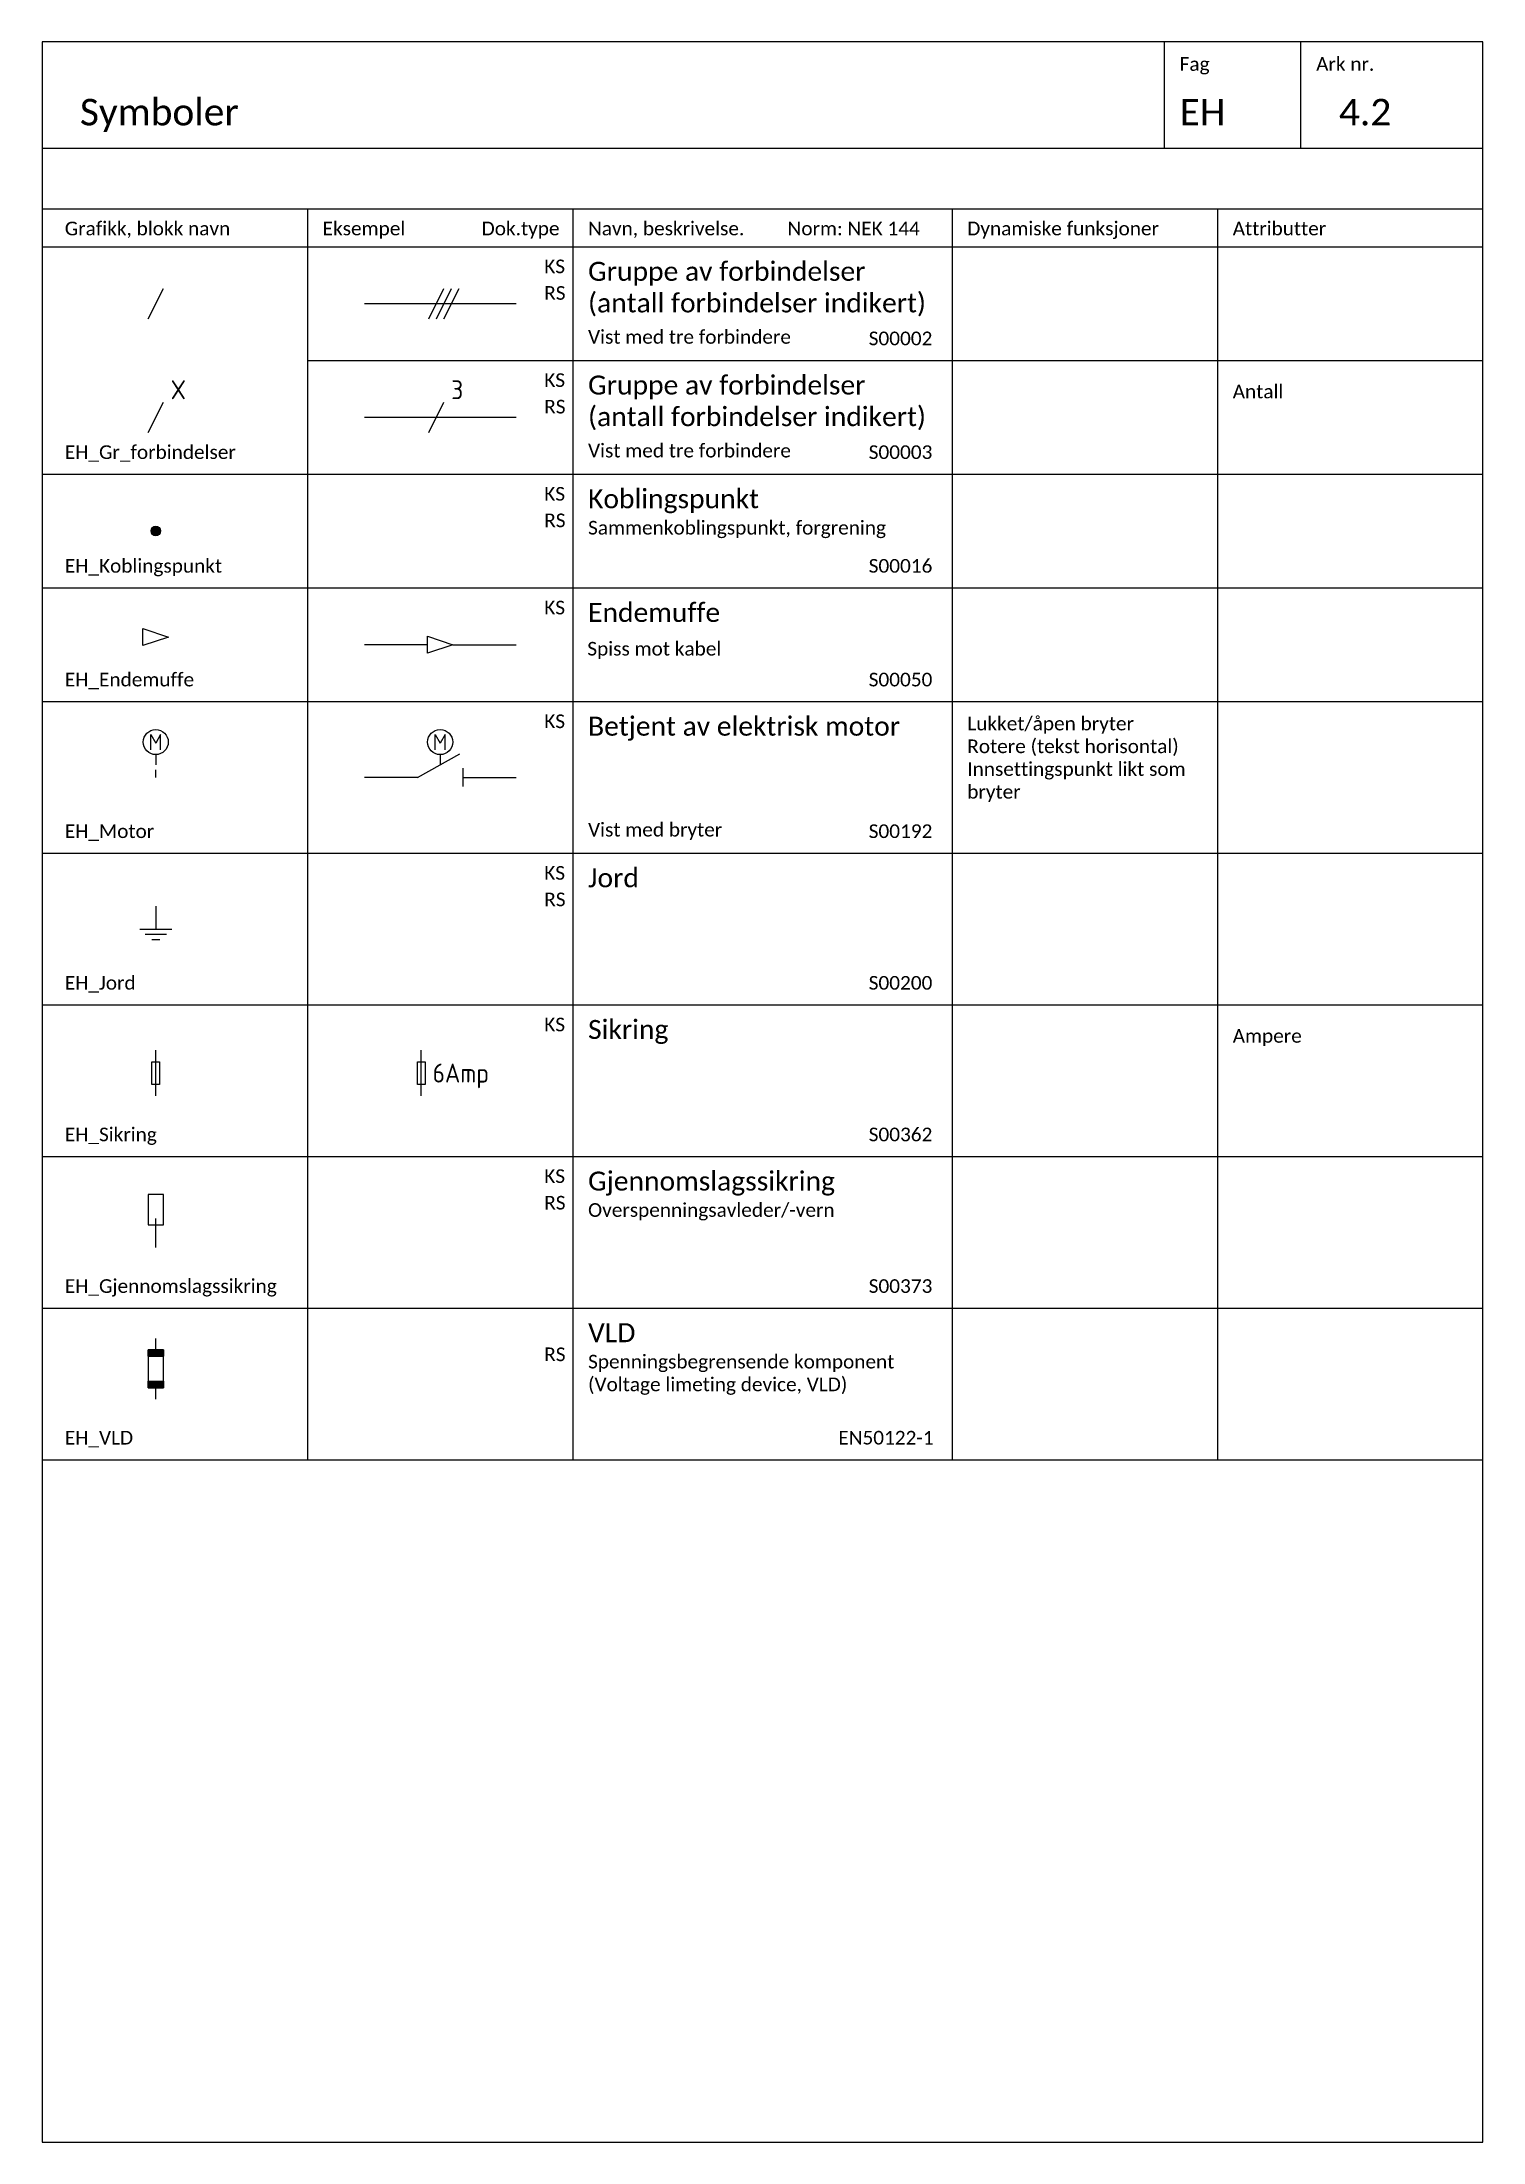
# Paper-space layout '4.2 Symboler' of a CAD drawing. Header units: millimetres. Extents: x 0 to 190, y 0 to 277.
# The model-space entities are those that its viewports show. They can reach past a viewport. Long polylines and large blocks are cut down to what shows.
import ezdxf

# ---------------------------------------------------------------- set-up
doc = ezdxf.new("R2010")
doc.units = ezdxf.units.MM
for name, color, linetype in [('JBTEH_ATT_Tekst', 2, 'Continuous'), ('JBTEH_Komponenter', 4, 'Continuous'), ('JBTEH_LED_Hoeyspenning_kabel', 4, 'KABEL2'), ('JBTEH_LED_Hoeyspenning_linje', 4, 'KABEL'), ('RAMME', 5, 'Continuous'), ('RAMME SYMBOLER', 4, 'Continuous'), ('RAMME TEKST', 7, 'Continuous')]:
    doc.layers.add(name, color=color, linetype=linetype)
doc.styles.add('Calibri', font='calibri.ttf')
doc.styles.add('ISO25', font='isocp.shx', dxfattribs={"width": 0.9, "height": 2.5})
doc.styles.get("Standard").update_dxf_attribs({"font": 'txt.shx'})
doc.linetypes.add('KABEL', pattern='A,0.3,-0.001,0.3,-0.001,0.3,-0.001,["x",Standard,S=0.25,R=0,X=0,Y=-0.08],-0.001', length=0.904)
doc.linetypes.add('KABEL2', pattern='A,0.3,-0.1,0.3,-0.1,0.3,-0.1,["x",Standard,S=0.25,R=0,X=0,Y=-0.08],-0.1', length=1.3)

# ---------------------------------------------------------------- blocks, each defined once
blk = doc.blocks.new('EH_Gjennomslagssikring')
for p, q in [((-1, 7), (-1, 3)), ((1, 7), (-1, 7)), ((1, 3), (1, 7)), ((-1, 3), (1, 3)), ((0, 3), (0, 3.8)), ((0, 0), (0, 3))]:
    blk.add_line(p, q)
blk.add_solid([(0.8, 3.8), (-0.8, 3.8), (0, 5.4), (0.8, 3.8)])
blk = doc.blocks.new('EH_Jord')
for p, q in [((0, 0), (0, -3)), ((-2.1, -3), (2.1, -3)), ((-1.4, -3.7), (1.4, -3.7)), ((-0.525, -4.4), (0.525, -4.4))]:
    blk.add_line(p, q)
blk = doc.blocks.new('EH_Sikring')
blk.add_line((0, 0), (0, 6))
blk.add_lwpolyline([(-0.5, 1.5), (-0.5, 4.5), (0.5, 4.5), (0.5, 1.5)], close=True)
at = {"layer": 'JBTEH_ATT_Tekst', "style": 'ISO25'}
blk.add_attdef('AMP', (1.5, 1.75), '', height=2.5, dxfattribs=at)
blk = doc.blocks.new('EH_Koblingspunkt')
h = blk.add_hatch(color=256)
h.dxf.hatch_style = 1
edge = h.paths.add_edge_path()
edge.add_arc((0, 0), 0.625, 0, 360)
blk.add_circle((0, 0), 0.625)
blk = doc.blocks.new('EH_Endemuffe')
for p, q in [((0, 1.125), (3.375, 0)), ((0, -1.125), (0, 1.125)), ((3.375, 0), (0, -1.125))]:
    blk.add_line(p, q)
blk = doc.blocks.new('EH_Gr_forbindelser')
at = {"layer": 'JBTEH_Komponenter'}
blk.add_line((-1, -2), (1, 2), dxfattribs=at)
at = {"layer": 'JBTEH_ATT_Tekst', "style": 'ISO25'}
blk.add_attdef('ANTALL', (1.96, 2.38), '', height=2.5, dxfattribs=at)
blk = doc.blocks.new('*U88')
for p, q in [((2.36, 3.65), (2.36, 5.65)), ((2.36, 5.65), (3, 4.5)), ((3.64, 5.65), (3, 4.5)), ((3.64, 3.65), (3.64, 5.65)), ((3, 3), (3, 1.66))]:
    blk.add_line(p, q)
at = {"color": 0, "linetype": 'ByBlock'}
blk.add_line((3, 0), (3, 1), dxfattribs=at)
blk.add_circle((3, 4.65), 1.65, dxfattribs=at)
blk = doc.blocks.new('*U78')
for p, q in [((2.36, 3.65), (2.36, 5.65)), ((2.36, 5.65), (3, 4.5)), ((3.64, 5.65), (3, 4.5)), ((3.64, 3.65), (3.64, 5.65)), ((3, 3), (3, 1.66))]:
    blk.add_line(p, q)
at = {"color": 0, "linetype": 'ByBlock'}
blk.add_circle((3, 4.65), 1.65, dxfattribs=at)
blk = doc.blocks.new('EH_VLD')
h = blk.add_hatch(color=256)
h.dxf.hatch_style = 1
h.paths.add_polyline_path([(1, 5.65), (-1, 5.65), (-1, 6.5), (1, 6.5)])
h = blk.add_hatch(color=256)
h.dxf.hatch_style = 1
h.paths.add_polyline_path([(1, 1.5), (-1, 1.5), (-1, 2.35), (1, 2.35)])
for p, q in [((-1, 6.5), (-1, 1.5)), ((1, 6.5), (-1, 6.5)), ((-1, 5.65), (1, 5.65)), ((0, 6.5), (0, 8)), ((1, 1.5), (1, 6.5)), ((-1, 1.5), (1, 1.5)), ((0, 0), (0, 1.5))]:
    blk.add_line(p, q)
for points in [[(1, 5.65), (-1, 5.65), (-1, 6.5), (1, 6.5)], [(1, 1.5), (-1, 1.5), (-1, 2.35), (1, 2.35)]]:
    blk.add_lwpolyline(points, close=True)

msp = doc.modelspace()

# ---------------------------------------------------------------- linework, layer by layer
at = {"layer": 'JBTEH_Komponenter'}
for p, q in [((252.5, -678.5), (272.5, -678.5)), ((252.5, -693.5), (272.5, -693.5))]:
    msp.add_line(p, q, dxfattribs=at)
at = {"layer": 'JBTEH_LED_Hoeyspenning_kabel', "ltscale": 5}
msp.add_line((264.19, -723.5), (272.5, -723.5), dxfattribs=at)
at = {"layer": 'JBTEH_LED_Hoeyspenning_linje', "ltscale": 5}
msp.add_line((260.81, -723.5), (252.5, -723.5), dxfattribs=at)
at = {"layer": 'RAMME'}
msp.add_lwpolyline([(400, -644), (210, -644), (210, -921), (400, -921)], close=True, dxfattribs=at)
msp.add_lwpolyline([(210, -658), (400, -658)], dxfattribs=at)
at = {"layer": 'RAMME SYMBOLER'}
for p, q in [((358, -658), (358, -644)), ((376, -658), (376, -644)), ((210, -666), (400, -666)), ((245, -666), (245, -831)), ((280, -666), (280, -831)), ((330, -666), (330, -831)), ((365, -666), (365, -831)), ((210, -671), (400, -671)), ((245, -686), (400, -686)), ((210, -701), (400, -701)), ((210, -716), (400, -716)), ((210, -731), (400, -731)), ((259.5, -741), (265.1, -737.9)), ((259.5, -741), (252.5, -741)), ((265.5, -739.8), (265.5, -742.2)), ((265.5, -741), (272.5, -741)), ((210, -751), (400, -751)), ((210, -771), (400, -771)), ((210, -791), (400, -791)), ((210, -811), (400, -811)), ((210, -831), (400, -831))]:
    msp.add_line(p, q, dxfattribs=at)

# ---------------------------------------------------------------- block references
at = {"layer": 'JBTEH_Komponenter'}
for name, p in [('EH_Gr_forbindelser', (225, -678.5)), ('EH_Gr_forbindelser', (262, -678.5)), ('EH_Gr_forbindelser', (263, -678.5)), ('EH_Gr_forbindelser', (264, -678.5)), ('EH_Koblingspunkt', (225, -708.5)), ('EH_Endemuffe', (223.31, -722.5)), ('EH_Endemuffe', (260.81, -723.5)), ('*U88', (222, -741)), ('*U78', (259.5, -741)), ('EH_Jord', (225, -758)), ('EH_Sikring', (225, -783)), ('EH_Gjennomslagssikring', (225, -803)), ('EH_VLD', (225, -823))]:
    msp.add_blockref(name, p, dxfattribs=at)
for name, p, values in [('EH_Gr_forbindelser', (225, -693.5), {'ANTALL': 'X'}), ('EH_Sikring', (260, -783), {'AMP': '6Amp'})]:
    msp.add_blockref(name, p, dxfattribs=at).add_auto_attribs(values)
at = {"layer": 'RAMME SYMBOLER'}
msp.add_blockref('EH_Gr_forbindelser', (262, -693.5), dxfattribs=at).add_auto_attribs({'ANTALL': '3'})

# ---------------------------------------------------------------- texts
at = {"layer": 'RAMME TEKST', "linetype": 'ByBlock', "style": 'Calibri'}
for s, height, p in [('Fag', 1.8, (360, -647.8)), ('Ark nr.', 1.8, (378, -647.8)), ('Symboler', 3.5, (215, -655)), ('EH', 3.5, (360, -655)), ('4.2', 3.5, (381, -655)), ('Grafikk, blokk navn', 1.8, (213, -669.5)), ('Eksempel', 1.8, (247, -669.5)), ('Dok.type', 1.8, (267.97, -669.5)), ('Navn, beskrivelse.         Norm: NEK 144', 1.8, (282, -669.5)), ('Dynamiske funksjoner', 1.8, (332, -669.5)), ('Attributter', 1.8, (367, -669.5)), ('KS', 1.8, (276.22, -674.5)), ('RS', 1.8, (276.22, -678)), ('S00002 ', 1.8, (319, -684)), ('KS', 1.8, (276.22, -689.5)), ('RS', 1.8, (276.22, -693)), ('EH_Gr_forbindelser', 1.8, (213, -699)), ('S00003', 1.8, (319, -699)), ('KS', 1.8, (276.22, -704.5)), ('RS', 1.8, (276.22, -708)), ('EH_Koblingspunkt', 1.8, (213, -714)), ('S00016 ', 1.8, (319, -714)), ('KS', 1.8, (276.22, -719.5)), ('EH_Endemuffe', 1.8, (213, -729)), ('S00050', 1.8, (319, -729)), ('KS', 1.8, (276.22, -734.5)), ('EH_Motor', 1.8, (213, -749)), ('S00192 ', 1.8, (319, -749)), ('KS', 1.8, (276.22, -754.5)), ('RS', 1.8, (276.22, -758)), ('EH_Jord', 1.8, (213, -769)), ('S00200 ', 1.8, (319, -769)), ('KS', 1.8, (276.22, -774.5)), ('EH_Sikring', 1.8, (213, -789)), ('S00362 ', 1.8, (319, -789)), ('KS', 1.8, (276.22, -794.5)), ('RS', 1.8, (276.22, -798)), ('EH_Gjennomslagssikring', 1.8, (213, -809)), ('S00373 ', 1.8, (319, -809)), ('RS', 1.8, (276.22, -818)), ('EH_VLD', 1.8, (213, -829)), ('EN50122-1', 1.8, (315, -829))]:
    msp.add_text(s, height=height, dxfattribs=at).set_placement(p)
at = {"layer": 'RAMME TEKST', "style": 'Calibri'}
for s, p in [('Antall', (367, -691)), ('Spiss mot kabel', (281.9, -724.93)), ('Ampere', (367, -776))]:
    msp.add_text(s, height=1.8, dxfattribs=at).set_placement(p)
at = {"layer": 'RAMME TEKST', "linetype": 'ByBlock', "attachment_point": 1, "style": 'Calibri'}
for s, width, heights, insert, char_height in [('Gruppe av forbindelser \\P(antall forbindelser indikert)', 46.7868, [15.91], (282, -673), 2.5), ('Vist med tre forbindere', 30.7302, [0], (282, -682), 1.8), ('Gruppe av forbindelser \\P(antall forbindelser indikert)', 46.7868, [15.91], (282, -688), 2.5), ('Vist med tre forbindere', 30.7302, [0], (282, -697), 1.8), ('Koblingspunkt\\P{\\H0.72x;Sammenkoblingspunkt, forgrening}', 46, [0], (282, -703), 2.5), ('Endemuffe', 46, [0], (282, -718), 2.5), ('Betjent av elektrisk motor', 46, [0], (282, -733), 2.5), ('Vist med bryter', 30.7302, [0], (282, -747), 1.8), ('Jord', 46, [0], (282, -753), 2.5), ('Sikring', 46, [0], (282, -773), 2.5), ('Gjennomslagssikring\\P{\\H0.72x;Overspenningsavleder/-vern}', 46, [0], (282, -793), 2.5), ('VLD\\P{\\H0.72x;Spenningsbegrensende komponent (Voltage limeting device, VLD)}', 46, [0], (282, -813), 2.5)]:
    msp.add_mtext_dynamic_manual_height_columns(s, width=width, gutter_width=6.5, heights=heights, dxfattribs=dict(at, insert=insert, char_height=char_height))
at = {"layer": 'RAMME TEKST', "linetype": 'ByBlock', "insert": (332, -733), "char_height": 1.8, "width": 33, "attachment_point": 1, "style": 'Calibri'}
msp.add_mtext('Lukket/åpen bryter\\PRotere (tekst horisontal)\\PInnsettingspunkt likt som bryter', dxfattribs=at)

psp = doc.layouts.new('4.2 Symboler')

# ---------------------------------------------------------------- viewports
at = {"layer": 'RAMME', "view_target_point": (305, -782.5)}
psp.add_viewport(center=(95, 138.5), size=(190, 277), view_center_point=(0, 0), view_height=277, dxfattribs=at)

doc.saveas('drawing.dxf')
